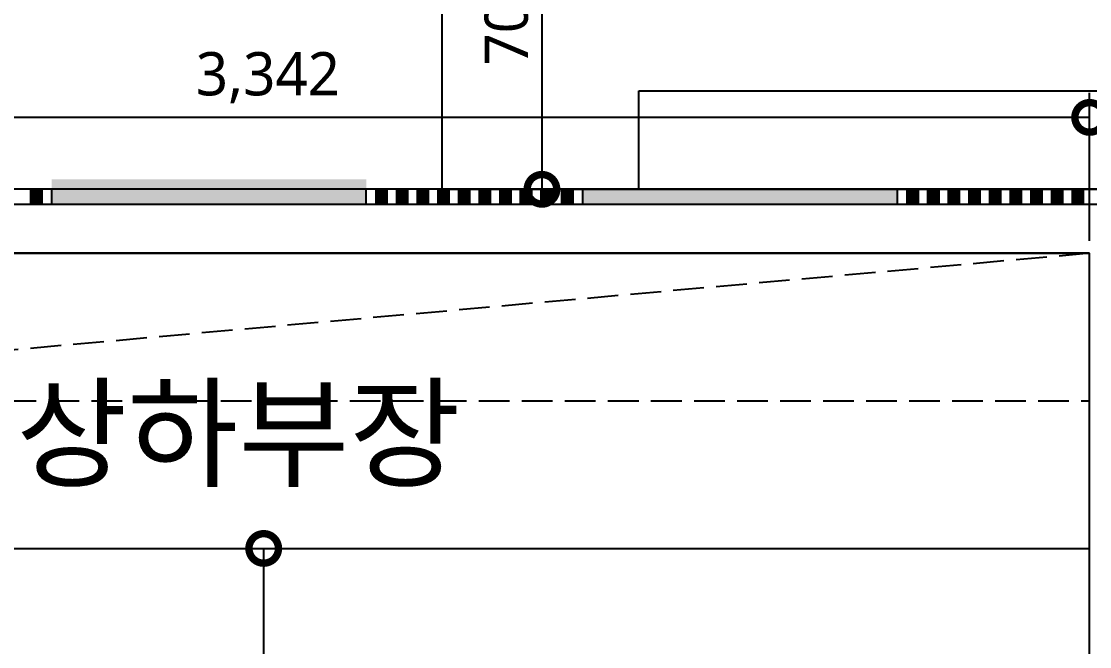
# Model space of a CAD drawing. Extents: x 11477420 to 23072185, y -28506554 to -14238804.
# Drawn here: x 11523466 to 11525638, y -14252939 to -14251668 of the extents above; entities that cross this region are included whole.
import ezdxf
from ezdxf.enums import TextEntityAlignment as Align

# ---------------------------------------------------------------- set-up
doc = ezdxf.new("R2010")
doc.units = 0
doc.header["$LTSCALE"] = 50
doc.header["$MEASUREMENT"] = 0
doc.linetypes.add('DASH', pattern=[0.35, 0.25, -0.1])
doc.layers.get('0').update_dxf_attribs({"linetype": 'CONTINUOUS'})
doc.layers.get('DEFPOINTS').update_dxf_attribs({"linetype": 'CONTINUOUS'})
for name, color, linetype in [('03-TEXT', 3, 'CONTINUOUS'), ('03-WAL NEW', 3, 'CONTINUOUS'), ('07-DIM WAL', 5, 'CONTINUOUS'), ('1.천장.벽체선(내벽)', 3, 'CONTINUOUS'), ('3 가구-붙박이', 6, 'CONTINUOUS'), ('3.기호.계단선', 30, 'CONTINUOUS'), ('4.가구-붙박이', 6, 'CONTINUOUS'), ('FINISH', 6, 'CONTINUOUS')]:
    doc.layers.add(name, color=color, linetype=linetype)
doc.styles.add('DAWIN', font='NanumSquareR.ttf')
doc.styles.add('맑은 고딕', font='malgun.ttf')
doc.linetypes.add('BATTING', pattern='A,0.00254,-2.54,[134,ltypeshp.shx,S=2.54,R=0,X=-2.54,Y=0],-5.08,[134,ltypeshp.shx,S=2.54,R=180,X=2.54,Y=0],-2.54', length=10.16254)
doc.dimstyles.new('40', dxfattribs={"dimscale": 40, "dimtxt": 2.2, "dimasz": 3, "dimexe": 1.25, "dimexo": 0.625, "dimtad": 1, "dimdec": 0, "dimzin": 0, "dimdsep": 46, "dimlunit": 6, "dimtxsty": 'DAWIN', "dimblk1": 'DOTSMALL', "dimblk2": 'DOTSMALL', "dimsah": 1, "dimcen": 0.001, "dimclrd": 1, "dimclre": 1, "dimclrt": 3, "dimadec": 0, "dimazin": 0, "dimtfac": 1, "dimtdec": 0, "dimtix": 1, "dimtmove": 2, "dimatfit": 3, "dimldrblk": 'DOTSMALL', "dimfxl": 0, "dimtolj": 1, "dimtzin": 0, "dimarcsym": 0})

# ---------------------------------------------------------------- blocks, each defined once
blk = doc.blocks.new('_DOTSMALL')
at = {"color": 0, "linetype": 'ByBlock', "const_width": 0.5}
blk.add_lwpolyline([(-0.0625, 0, 1), (0.0625, 0, 1)], format="xyb", close=True, dxfattribs=at)
blk = doc.blocks.new('*D153')
at = {"layer": '07-DIM WAL', "color": 1, "lineweight": -2, "ltscale": 30}
for p, q in [((11522296.1, -14252114.4), (11522296.1, -14251813.2)), ((11525638.1, -14252114.4), (11525638.1, -14251813.2)), ((11525638.1, -14251863.2), (11522296.1, -14251863.2))]:
    blk.add_line(p, q, dxfattribs=at)
at = {"layer": 'DEFPOINTS', "color": 0, "ltscale": 30}
for p in [(11522296.1, -14251863.2), (11522296.1, -14252139.4), (11525638.1, -14252139.4)]:
    blk.add_point(p, dxfattribs=at)
at = {"layer": '07-DIM WAL', "color": 1, "lineweight": -2, "ltscale": 30, "xscale": 120, "yscale": 120, "zscale": 120, "rotation": 180}
blk.add_blockref('_DOTSMALL', (11522296.1, -14251863.2), dxfattribs=at)
at = {"layer": '07-DIM WAL', "color": 1, "lineweight": -2, "ltscale": 30, "xscale": 120, "yscale": 120, "zscale": 120}
blk.add_blockref('_DOTSMALL', (11525638.1, -14251863.2), dxfattribs=at)
at = {"layer": '07-DIM WAL', "color": 3, "ltscale": 30, "insert": (11523967.1, -14251782.4), "char_height": 88, "attachment_point": 5, "style": 'DAWIN'}
blk.add_mtext('\\A1;3,342', dxfattribs=at)
blk = doc.blocks.new('*D368')
at = {"layer": '07-DIM WAL', "color": 1, "lineweight": -2, "ltscale": 30}
for p, q in [((11523958.6, -14253839.4), (11523958.6, -14252739.4)), ((11523983.6, -14252739.4), (11524008.6, -14252739.4)), ((11523983.6, -14253839.4), (11524008.6, -14253839.4))]:
    blk.add_line(p, q, dxfattribs=at)
at = {"layer": 'DEFPOINTS', "color": 0, "ltscale": 30}
for p in [(11523958.6, -14252739.4), (11523958.6, -14252739.4), (11523958.6, -14253839.4)]:
    blk.add_point(p, dxfattribs=at)
at = {"layer": '07-DIM WAL', "color": 1, "lineweight": -2, "ltscale": 30, "xscale": 120, "yscale": 120, "zscale": 120}
for p, rotation in [((11523958.6, -14252739.4), 90), ((11523958.6, -14253839.4), 270)]:
    blk.add_blockref('_DOTSMALL', p, dxfattribs=dict(at, rotation=rotation))
at = {"layer": '07-DIM WAL', "color": 3, "ltscale": 30, "insert": (11523877.8, -14253289.4), "char_height": 88, "attachment_point": 5, "rotation": 90, "style": 'DAWIN'}
blk.add_mtext('\\A1;1,100', dxfattribs=at)
blk = doc.blocks.new('*D450')
at = {"layer": '3.기호.계단선', "color": 1, "linetype": 'BATTING', "lineweight": -2, "ltscale": 10}
for p, q in [((11524346.1, -14251309.4), (11524574.4, -14251309.4)), ((11524524.4, -14251309.4), (11524524.4, -14252009.4)), ((11524338.1, -14252009.4), (11524574.4, -14252009.4))]:
    blk.add_line(p, q, dxfattribs=at)
at = {"layer": 'DEFPOINTS', "color": 0, "linetype": 'BATTING', "ltscale": 10}
for p in [(11524321.1, -14251309.4), (11524313.1, -14252009.4), (11524524.4, -14252009.4)]:
    blk.add_point(p, dxfattribs=at)
at = {"layer": '3.기호.계단선', "color": 1, "linetype": 'BATTING', "lineweight": -2, "ltscale": 10, "xscale": 120, "yscale": 120, "zscale": 120}
for p, rotation in [((11524524.4, -14251309.4), 90), ((11524524.4, -14252009.4), 270)]:
    blk.add_blockref('_DOTSMALL', p, dxfattribs=dict(at, rotation=rotation))
at = {"layer": '3.기호.계단선', "color": 3, "linetype": 'BATTING', "ltscale": 10, "insert": (11524452.3, -14251659.4), "char_height": 88, "attachment_point": 5, "rotation": 90, "style": 'DAWIN'}
blk.add_mtext('\\A1;700', dxfattribs=at)

msp = doc.modelspace()

# ---------------------------------------------------------------- hatches: boundary and pattern name
at = {"layer": '03-WAL NEW'}
h = msp.add_hatch(dxfattribs=at)
h.set_pattern_fill('DOTS', color=256)
h.set_pattern_definition([(0, (-4149, 0), (0.03125, 0.0625), [0, -0.0625])])
h.paths.add_polyline_path([(11523527.1, -14252039.4), (11524167.1, -14252039.4), (11524167.1, -14251989.4), (11523527.1, -14251989.4)])
h = msp.add_hatch(dxfattribs=at)
h.set_pattern_fill('DOTS', color=256)
h.set_pattern_definition([(0, (-3069, 0), (0.03125, 0.0625), [0, -0.0625])])
h.paths.add_polyline_path([(11524607.1, -14252039.4), (11525247.1, -14252039.4), (11525247.1, -14252009.4), (11524607.1, -14252009.4)])

# ---------------------------------------------------------------- linework, layer by layer
at = {"layer": '03-WAL NEW', "ltscale": 10, "const_width": 22}
for points in [[(11523496.1, -14252009.4), (11523496.1, -14252039.4)], [(11524198.1, -14252009.4), (11524198.1, -14252039.4)], [(11524240.1, -14252009.4), (11524240.1, -14252039.4)], [(11524282.1, -14252009.4), (11524282.1, -14252039.4)], [(11524324.1, -14252009.4), (11524324.1, -14252039.4)], [(11524366.1, -14252009.4), (11524366.1, -14252039.4)], [(11524408.1, -14252009.4), (11524408.1, -14252039.4)], [(11524450.1, -14252009.4), (11524450.1, -14252039.4)], [(11524492.1, -14252009.4), (11524492.1, -14252039.4)], [(11524534.1, -14252009.4), (11524534.1, -14252039.4)], [(11524576.1, -14252009.4), (11524576.1, -14252039.4)], [(11525278.1, -14252009.4), (11525278.1, -14252039.4)], [(11525320.1, -14252009.4), (11525320.1, -14252039.4)], [(11525362.1, -14252009.4), (11525362.1, -14252039.4)], [(11525404.1, -14252009.4), (11525404.1, -14252039.4)], [(11525446.1, -14252009.4), (11525446.1, -14252039.4)], [(11525488.1, -14252009.4), (11525488.1, -14252039.4)], [(11525530.1, -14252009.4), (11525530.1, -14252039.4)], [(11525572.1, -14252009.4), (11525572.1, -14252039.4)], [(11525614.1, -14252009.4), (11525614.1, -14252039.4)]]:
    msp.add_lwpolyline(points, dxfattribs=at)
at = {"layer": '03-WAL NEW'}
for points in [[(11523507.1, -14252039.4), (11523485.1, -14252039.4), (11523485.1, -14252009.4), (11523507.1, -14252009.4)], [(11523527.1, -14252039.4), (11524167.1, -14252039.4), (11524167.1, -14252009.4), (11523527.1, -14252009.4)], [(11524209.1, -14252039.4), (11524187.1, -14252039.4), (11524187.1, -14252009.4), (11524209.1, -14252009.4)], [(11524251.1, -14252039.4), (11524229.1, -14252039.4), (11524229.1, -14252009.4), (11524251.1, -14252009.4)], [(11524293.1, -14252039.4), (11524271.1, -14252039.4), (11524271.1, -14252009.4), (11524293.1, -14252009.4)], [(11524335.1, -14252039.4), (11524313.1, -14252039.4), (11524313.1, -14252009.4), (11524335.1, -14252009.4)], [(11524377.1, -14252039.4), (11524355.1, -14252039.4), (11524355.1, -14252009.4), (11524377.1, -14252009.4)], [(11524419.1, -14252039.4), (11524397.1, -14252039.4), (11524397.1, -14252009.4), (11524419.1, -14252009.4)], [(11524461.1, -14252039.4), (11524439.1, -14252039.4), (11524439.1, -14252009.4), (11524461.1, -14252009.4)], [(11524503.1, -14252039.4), (11524481.1, -14252039.4), (11524481.1, -14252009.4), (11524503.1, -14252009.4)], [(11524545.1, -14252039.4), (11524523.1, -14252039.4), (11524523.1, -14252009.4), (11524545.1, -14252009.4)], [(11524587.1, -14252039.4), (11524565.1, -14252039.4), (11524565.1, -14252009.4), (11524587.1, -14252009.4)], [(11524607.1, -14252039.4), (11525247.1, -14252039.4), (11525247.1, -14252009.4), (11524607.1, -14252009.4)], [(11525289.1, -14252039.4), (11525267.1, -14252039.4), (11525267.1, -14252009.4), (11525289.1, -14252009.4)], [(11525331.1, -14252039.4), (11525309.1, -14252039.4), (11525309.1, -14252009.4), (11525331.1, -14252009.4)], [(11525373.1, -14252039.4), (11525351.1, -14252039.4), (11525351.1, -14252009.4), (11525373.1, -14252009.4)], [(11525415.1, -14252039.4), (11525393.1, -14252039.4), (11525393.1, -14252009.4), (11525415.1, -14252009.4)], [(11525457.1, -14252039.4), (11525435.1, -14252039.4), (11525435.1, -14252009.4), (11525457.1, -14252009.4)], [(11525499.1, -14252039.4), (11525477.1, -14252039.4), (11525477.1, -14252009.4), (11525499.1, -14252009.4)], [(11525541.1, -14252039.4), (11525519.1, -14252039.4), (11525519.1, -14252009.4), (11525541.1, -14252009.4)], [(11525583.1, -14252039.4), (11525561.1, -14252039.4), (11525561.1, -14252009.4), (11525583.1, -14252009.4)], [(11525625.1, -14252039.4), (11525603.1, -14252039.4), (11525603.1, -14252009.4), (11525625.1, -14252009.4)]]:
    msp.add_lwpolyline(points, close=True, dxfattribs=at)
at = {"layer": '1.천장.벽체선(내벽)', "ltscale": 30}
for p, q in [((11522196.1, -14252039.4), (11528738.1, -14252039.4)), ((11522296.1, -14252139.4), (11525638.1, -14252139.4)), ((11525638.1, -14256339.4), (11525638.1, -14252139.4))]:
    msp.add_line(p, q, dxfattribs=at)
at = {"layer": '3 가구-붙박이'}
msp.add_lwpolyline([(11525638.1, -14252139.4), (11522296.1, -14252139.4), (11522296.1, -14252739.4), (11525638.1, -14252739.4), (11525638.1, -14252139.4)], dxfattribs=at)
at = {"layer": '3.기호.계단선', "linetype": 'BATTING', "ltscale": 10}
for p, q in [((11524721.1, -14252009.4), (11524721.1, -14251809.4)), ((11524721.1, -14251809.4), (11525721.1, -14251809.4))]:
    msp.add_line(p, q, dxfattribs=at)
msp.add_lwpolyline([(11525721.1, -14251309.4), (11524321.1, -14251309.4), (11524321.1, -14252009.4), (11525721.1, -14252009.4)], close=True, dxfattribs=at)
at = {"layer": '4.가구-붙박이', "color": 8, "linetype": 'DASH', "ltscale": 5}
msp.add_lwpolyline([(11525638.1, -14252139.4), (11522296.1, -14252439.4), (11525638.1, -14252439.4)], dxfattribs=at)
at = {"layer": 'FINISH', "ltscale": 10}
msp.add_lwpolyline([(11528878.7, -14252039.4), (11528878.7, -14252009.4), (11522058.6, -14252009.4)], dxfattribs=at)

# ---------------------------------------------------------------- texts
at = {"layer": '03-TEXT', "color": 7, "style": '맑은 고딕'}
msp.add_text('상하부장', height=180, dxfattribs=at).set_placement((11523455.3, -14252415.5), align=Align.TOP_LEFT)

# ---------------------------------------------------------------- dimensions: what is measured, and where the dimension line sits
at = {"layer": '07-DIM WAL', "ltscale": 30}
dim = msp.add_linear_dim(base=(11522296.1, -14251863.2), p1=(11525638.1, -14252139.4), p2=(11522296.1, -14252139.4), dimstyle='40', dxfattribs=at)
dim.commit()
dim.dimension.update_dxf_attribs({"geometry": '*D153', "text_midpoint": (11523967.1, -14251782.4)})
dim = msp.add_linear_dim(base=(11523958.6, -14252739.4), p1=(11523958.6, -14253839.4), p2=(11523958.6, -14252739.4), angle=90, dimstyle='40', dxfattribs=at)
dim.commit()
dim.dimension.update_dxf_attribs({"geometry": '*D368', "text_midpoint": (11523877.8, -14253289.4)})
at = {"layer": '3.기호.계단선', "linetype": 'BATTING', "ltscale": 10}
dim = msp.add_linear_dim(base=(11524524.4, -14252009.4), p1=(11524321.1, -14251309.4), p2=(11524313.1, -14252009.4), angle=90, dimstyle='40', dxfattribs=at)
dim.commit()
dim.dimension.update_dxf_attribs({"geometry": '*D450', "text_midpoint": (11524452.3, -14251659.4)})

doc.saveas('drawing.dxf')
